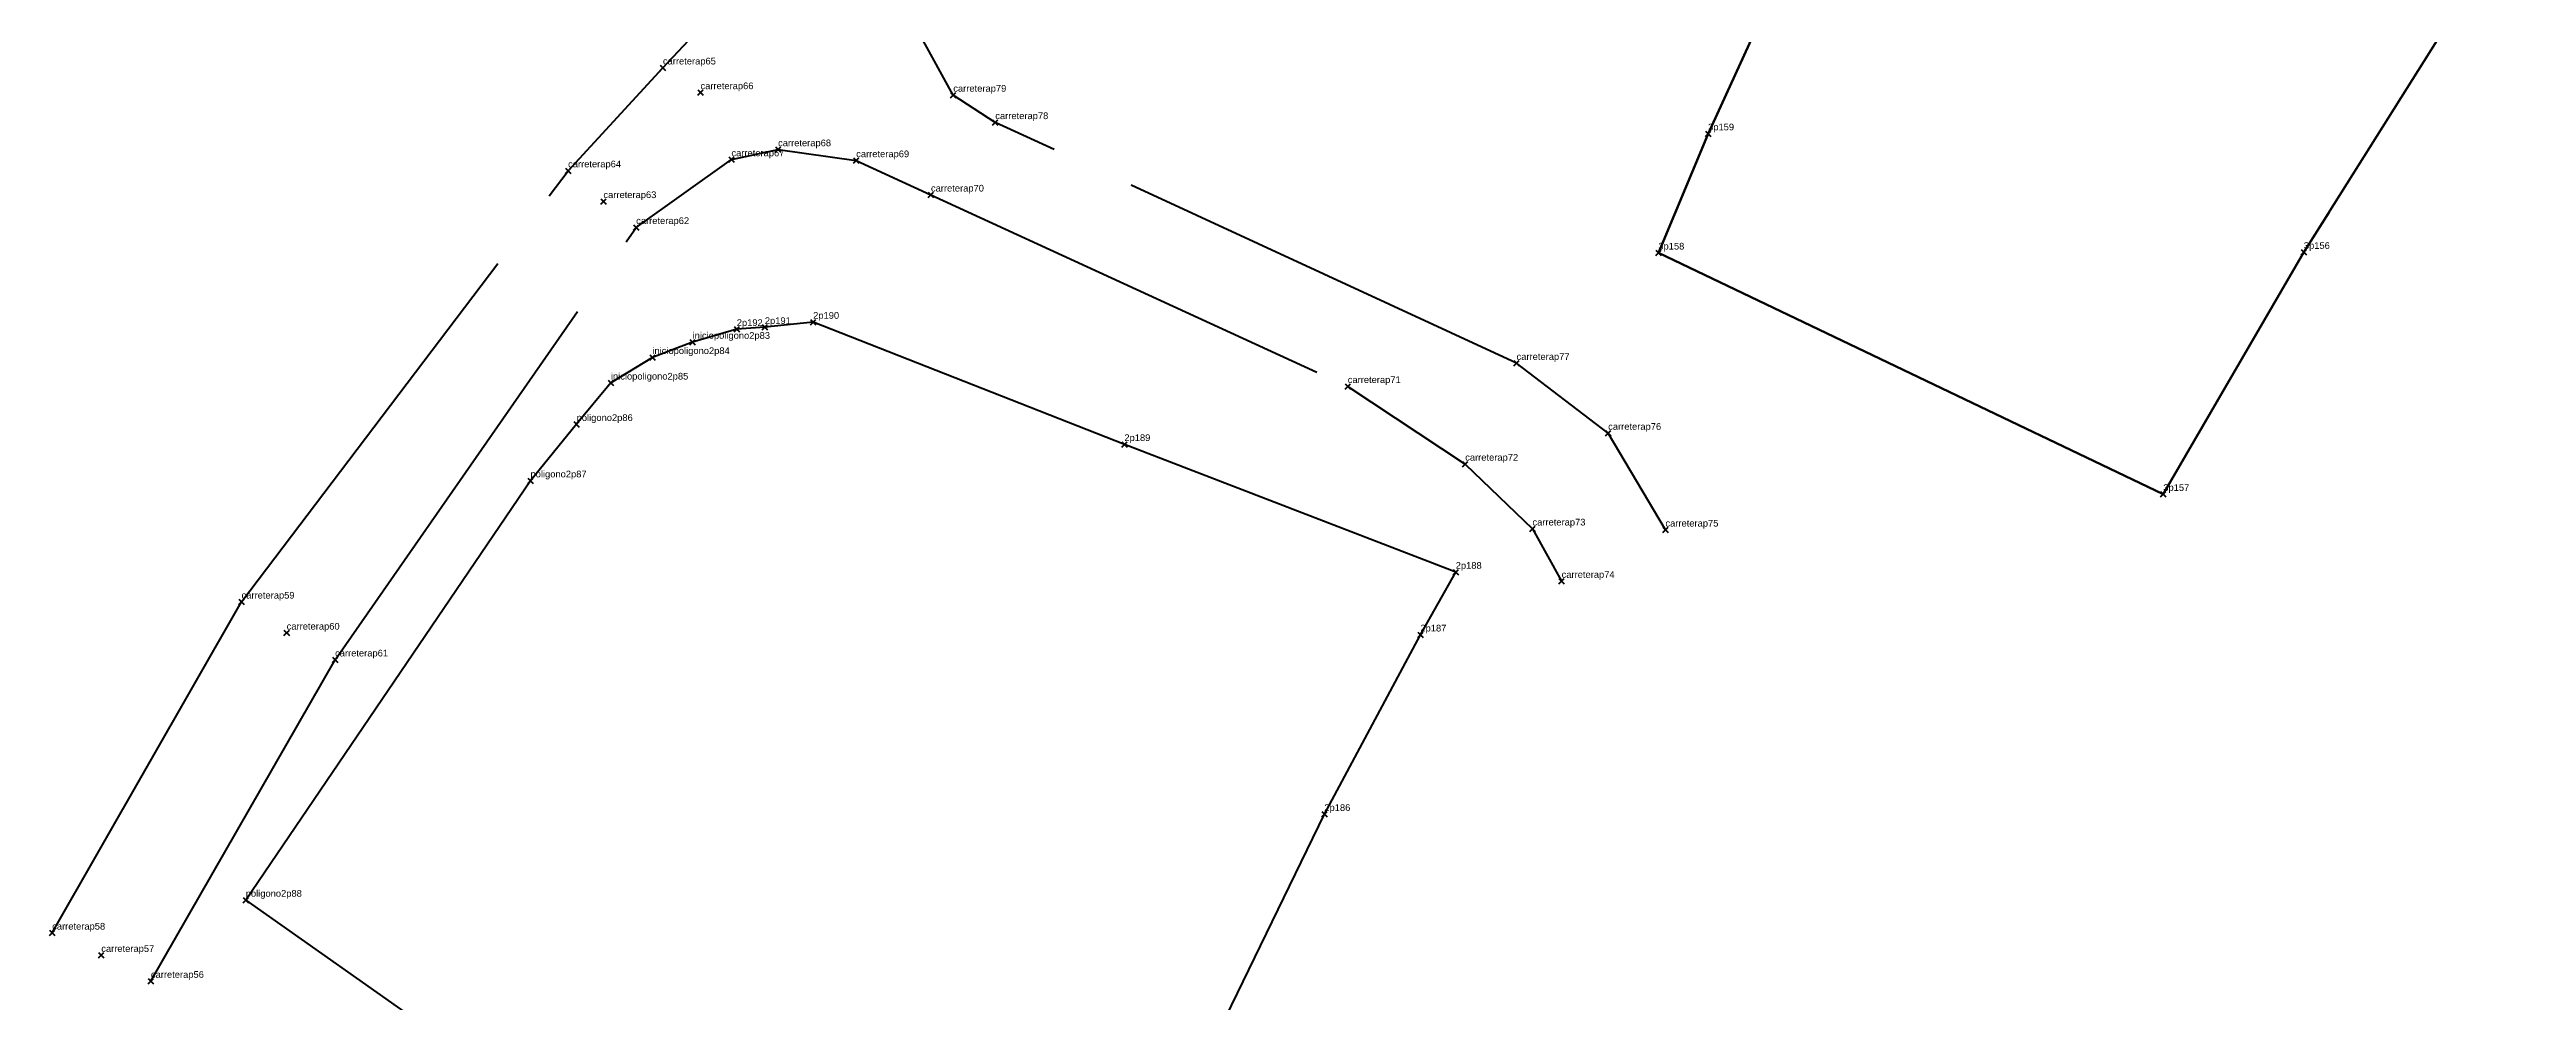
# Model space of a CAD drawing. Header units: millimetres. Extents: x 621039 to 621944, y 1339693 to 1340504.
# Drawn here: x 621397.8 to 621583, y 1339832 to 1339903.3 of the extents above; entities that cross this region are included whole.
import ezdxf

# ---------------------------------------------------------------- set-up
doc = ezdxf.new("R2010")
doc.units = ezdxf.units.MM
doc.header["$PDMODE"] = 3
doc.header["$PDSIZE"] = 0.2
doc.linetypes.add('PHANTOM', pattern=[63.5, 31.75, -6.35, 6.35, -6.35, 6.35, -6.35])
doc.layers.get('0').update_dxf_attribs({"color": 1, "linetype": 'CONTINUOUS', "lineweight": 100})
for name, color, linetype, lineweight in [('Line', 250, 'CONTINUOUS', 100), ('Point', 5, 'CONTINUOUS', 100), ('Point_Name', 1, 'CONTINUOUS', 100)]:
    doc.layers.add(name, color=color, linetype=linetype, lineweight=lineweight)
doc.styles.get("Standard").update_dxf_attribs({"font": 'arial.ttf', "width": 0.65})

msp = doc.modelspace()

# ---------------------------------------------------------------- linework, layer by layer
at = {"color": 0, "linetype": 'PHANTOM'}
for points, elevation in [([(621398.02, 1339837.2), (621412.18, 1339861.97), (621436.59, 1339894.24), (621443.68, 1339901.94), (621461.35, 1339920.82), (621472.7, 1339933.67), (621563.18, 1340043.52), (621650.19, 1340151.59), (621664.74, 1340166.34), (621700.62, 1340193.8)], 35.52), ([(621518.63, 1339867.36), (621514.35, 1339874.6), (621507.5, 1339879.83), (621468.53, 1339897.85), (621465.39, 1339899.9), (621462.43, 1339905.26), (621462.22, 1339908.91), (621464.74, 1339914.43), (621465.84, 1339917.05), (621476.56, 1339928.97), (621567.45, 1340039.61), (621655.49, 1340147.14), (621669.57, 1340161.54), (621704.44, 1340188.09)], 35.64), ([(621405.4, 1339833.59), (621419.17, 1339857.64), (621441.68, 1339890), (621448.8, 1339895.07), (621452.29, 1339895.82), (621458.13, 1339895), (621463.72, 1339892.43), (621494.88, 1339878.1), (621503.66, 1339872.29), (621508.69, 1339867.44), (621510.87, 1339863.52)], 35.33)]:
    msp.add_lwpolyline(points, dxfattribs=dict(at, elevation=elevation))
at = {"color": 0}
for points in [[(621480.73, 1339926.74), (621488.38, 1339923.77), (621494.94, 1339920.63), (621511.31, 1339912.64), (621525.85, 1339905.84), (621521.82, 1339897.01), (621518.1, 1339888.09), (621555.85, 1339870.03), (621566.36, 1339888.14), (621588.48, 1339923.36), (621597.67, 1339938.52), (621653.56, 1340025.52), (621660.43, 1340037.08), (621701.03, 1340101.2)], [(621484.01, 1339827.31), (621493.13, 1339846.08), (621500.31, 1339859.51), (621502.95, 1339864.2), (621478.18, 1339873.76), (621454.91, 1339882.91), (621451.3, 1339882.52), (621449.2, 1339882.37), (621445.9, 1339881.41)], [(621445.9, 1339881.41), (621442.89, 1339880.27), (621439.79, 1339878.36), (621437.23, 1339875.26), (621433.78, 1339871.04), (621412.49, 1339839.66), (621426.43, 1339829.82)]]:
    msp.add_lwpolyline(points, dxfattribs=at)
at = {"color": 0, "linetype": 'PHANTOM'}
msp.add_lwpolyline([(621701.03, 1340101.2), (621660.43, 1340037.08), (621653.56, 1340025.52), (621597.67, 1339938.52), (621588.48, 1339923.36), (621566.36, 1339888.14), (621555.85, 1339870.03), (621518.1, 1339888.09), (621521.82, 1339897.01), (621525.85, 1339905.84), (621511.31, 1339912.64), (621494.94, 1339920.63), (621488.38, 1339923.77), (621480.73, 1339926.74)], dxfattribs=at)
at = {"layer": 'Line'}
for points in [[(621701.03, 1340101.2, 0), (621660.43, 1340037.08, 0), (621653.56, 1340025.52, 0), (621597.67, 1339938.52, 0), (621588.48, 1339923.36, 0), (621566.36, 1339888.14, 0), (621555.85, 1339870.03, 0), (621518.1, 1339888.09, 0), (621521.82, 1339897.01, 0), (621525.85, 1339905.84, 0), (621511.31, 1339912.64, 0), (621494.94, 1339920.63, 0), (621488.38, 1339923.77, 0), (621480.73, 1339926.74, 0)], [(621451.3, 1339882.52, 0), (621449.2, 1339882.37, 0), (621445.9, 1339881.41, 0)]]:
    msp.add_polyline3d(points, dxfattribs=at)
at = {"layer": 'Point'}
for p in [(621443.68, 1339901.94, 35.76), (621446.49, 1339900.09, 35.67), (621465.39, 1339899.9, 35.57), (621468.53, 1339897.85, 35.5), (621521.82, 1339897.01, 34.52), (621448.8, 1339895.07, 35.51), (621452.29, 1339895.82, 35.51), (621436.59, 1339894.24, 35.79), (621458.13, 1339895, 35.46), (621439.23, 1339891.94, 35.72), (621463.72, 1339892.43, 35.42), (621441.68, 1339890, 35.63), (621518.1, 1339888.09, 34.82), (621566.36, 1339888.14, 34.84), (621449.2, 1339882.37, 35.09), (621451.3, 1339882.52, 34.73), (621454.91, 1339882.91, 34.74), (621442.89, 1339880.27, 34.91), (621445.9, 1339881.41, 34.82), (621507.5, 1339879.83, 35.73), (621439.79, 1339878.36, 34.82), (621494.88, 1339878.1, 35.36), (621437.23, 1339875.26, 34.94), (621478.18, 1339873.76, 34.61), (621514.35, 1339874.6, 35.71), (621433.78, 1339871.04, 34.89), (621503.66, 1339872.29, 35.32), (621555.85, 1339870.03, 34.73), (621508.69, 1339867.44, 35.27), (621518.63, 1339867.36, 35.64), (621502.95, 1339864.2, 34.87), (621412.18, 1339861.97, 35.65), (621510.87, 1339863.52, 35.27), (621415.55, 1339859.65, 35.56), (621500.31, 1339859.51, 34.8), (621419.17, 1339857.64, 35.43), (621493.13, 1339846.08, 35), (621412.49, 1339839.66, 34.86), (621398.02, 1339837.2, 35.52), (621401.69, 1339835.53, 35.41), (621405.4, 1339833.59, 35.33)]:
    msp.add_point(p, dxfattribs=at)

# ---------------------------------------------------------------- texts
at = {"layer": 'Point_Name'}
for s, p in [('carreterap65', (621443.68, 1339902.19)), ('carreterap66', (621446.49, 1339900.34)), ('carreterap79', (621465.39, 1339900.15)), ('carreterap78', (621468.53, 1339898.1)), ('3p159', (621521.82, 1339897.26)), ('carreterap67', (621448.8, 1339895.32)), ('carreterap68', (621452.29, 1339896.07)), ('carreterap69', (621458.13, 1339895.25)), ('carreterap64', (621436.59, 1339894.49)), ('carreterap63', (621439.23, 1339892.19)), ('carreterap70', (621463.72, 1339892.68)), ('carreterap62', (621441.68, 1339890.25)), ('3p158', (621518.1, 1339888.34)), ('3p156', (621566.36, 1339888.39)), ('2p192', (621449.2, 1339882.62)), ('2p191', (621451.3, 1339882.77)), ('2p190', (621454.91, 1339883.16)), ('iniciopoligono2p84', (621442.89, 1339880.52)), ('iniciopoligono2p83', (621445.9, 1339881.66)), ('carreterap77', (621507.5, 1339880.08)), ('iniciopoligono2p85', (621439.79, 1339878.61)), ('carreterap71', (621494.88, 1339878.35)), ('poligono2p86', (621437.23, 1339875.51)), ('carreterap76', (621514.35, 1339874.85)), ('2p189', (621478.18, 1339874.01)), ('carreterap72', (621503.66, 1339872.54)), ('poligono2p87', (621433.78, 1339871.29)), ('3p157', (621555.85, 1339870.28)), ('carreterap73', (621508.69, 1339867.69)), ('carreterap75', (621518.63, 1339867.61)), ('2p188', (621502.95, 1339864.45)), ('carreterap74', (621510.87, 1339863.77)), ('carreterap59', (621412.18, 1339862.22)), ('carreterap60', (621415.55, 1339859.9)), ('2p187', (621500.31, 1339859.76)), ('carreterap61', (621419.17, 1339857.89)), ('2p186', (621493.13, 1339846.33)), ('poligono2p88', (621412.49, 1339839.91)), ('carreterap58', (621398.02, 1339837.45)), ('carreterap57', (621401.69, 1339835.78)), ('carreterap56', (621405.4, 1339833.84))]:
    msp.add_text(s, height=0.5, dxfattribs=at).set_placement(p)

doc.saveas('drawing.dxf')
